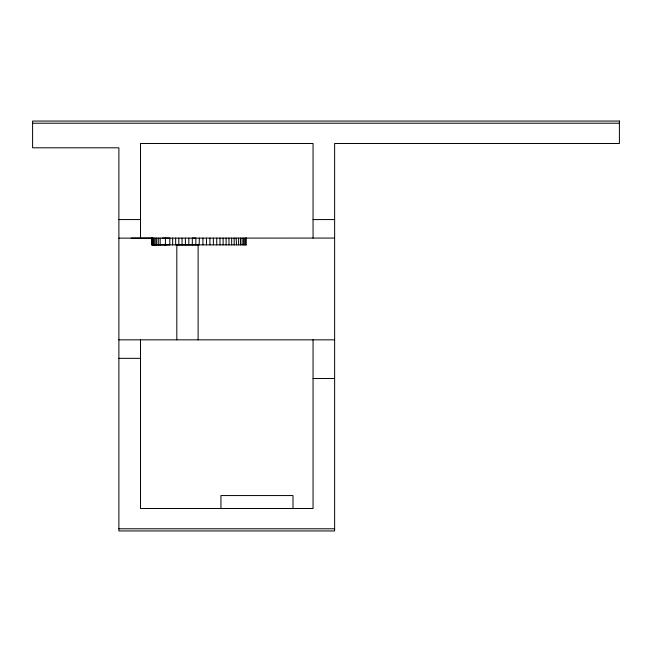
<?xml version="1.0" encoding="UTF-8"?>
<svg xmlns="http://www.w3.org/2000/svg" width="652" height="652" viewBox="0 0 652 652"><rect width="100%" height="100%" fill="white"/><g stroke="black" fill="none" stroke-linecap="round" stroke-linejoin="round"><path stroke-width="0.98" d="M154.711 244.956L151.924 244.924L151.924 238.061L152.454 238.061L152.454 244.875M131.158 238.135L151.916 238.102L151.924 244.924L152.055 238.061M153.114 244.875L153.114 238.061M154.035 244.875L154.035 238.061M155.2 244.875L155.2 238.061M156.627 244.875L156.627 238.061M158.281 244.875L158.281 238.061M160.172 244.875L160.172 238.061M165.412 238.061L169.797 238.061L169.789 244.875L165.412 244.883L165.412 238.061L162.275 238.061M172.65 244.883L172.65 238.061M175.657 244.883L175.657 238.061M178.795 244.883L178.795 238.061M182.047 244.883L182.047 238.061M185.396 244.883L185.396 238.061M188.819 244.883L188.827 238.061M192.307 244.883L192.307 238.061L195.836 238.061L195.836 244.883M198.118 339.839L198.118 244.883L176.814 244.956L176.814 339.839M199.382 238.061L199.129 244.883M202.935 244.883L202.935 238.061M206.456 244.883L206.456 238.061M209.944 244.883L209.944 238.061M213.375 244.883L213.375 238.061M216.725 244.883L216.725 238.061M219.977 244.883L219.977 238.07M223.114 244.883L223.114 238.07M226.122 244.883L226.122 238.07M228.974 244.883L228.974 238.07M231.664 244.883L231.664 238.07M234.174 244.883L234.174 238.07M236.489 244.883L236.138 238.07M238.599 244.883L238.599 238.07M240.49 244.883L240.49 238.07M242.145 244.883L242.145 238.07M243.563 244.883L243.563 238.07M244.736 244.883L244.736 238.07M245.657 244.883L245.657 238.07M246.073 244.891L246.073 238.07L246.586 238.07M118.884 238.135L334.631 238.07M32.6 123.22L619.4 123.22M118.892 219.569L140.49 219.569M313.058 219.569L334.631 219.569M152.055 244.875L246.317 244.883M118.892 339.839L334.631 339.839M118.892 358.339L140.49 358.339M313.058 378.51L334.631 378.51M118.892 528.78L334.631 528.78M151.924 244.924L165.95 244.956M164.589 244.875L165.412 244.883M313.058 238.07L313.058 143.497L140.49 143.497L140.49 238.061M313.058 339.725L313.058 508.503L140.49 508.503L140.49 339.725M292.993 508.503L292.993 495.561L220.938 495.561L220.938 508.503M619.4 121.06L32.6 121.06L32.6 147.808L118.892 147.808L118.892 530.94L334.631 530.94L334.631 143.497L619.4 143.497L619.4 121.06"/></g></svg>
